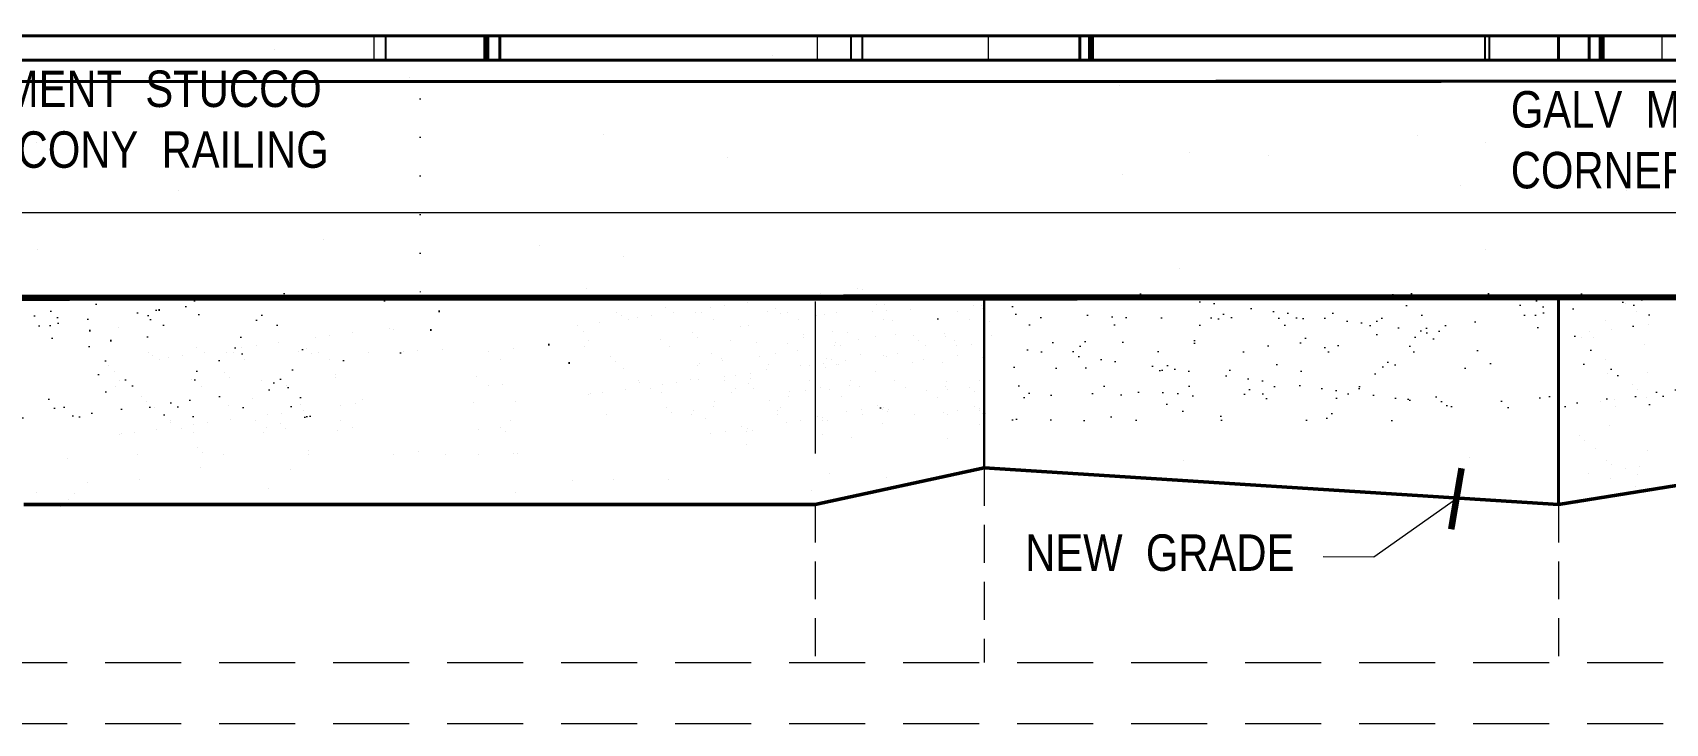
# Model space of a CAD drawing. Header units: inches. Extents: x 913 to 4010, y 85 to 6286.
# Drawn here: x 3252.4 to 3521, y 331.5 to 445.1 of the extents above; entities that cross this region are included whole.
import ezdxf

# ---------------------------------------------------------------- set-up
doc = ezdxf.new("R2010")
doc.units = ezdxf.units.IN
doc.header["$MEASUREMENT"] = 0
doc.linetypes.add('DOT2', pattern=[0.125, 0, -0.125])
doc.linetypes.add('HIDDEN', pattern=[0.375, 0.25, -0.125])
doc.layers.add('FINISHED GRADE', color=3, linetype='Continuous', lineweight=50)
doc.layers.add('FOUNDATION', color=7, linetype='HIDDEN', lineweight=20)
for name, color, linetype in [('NORTH_ELEVATION', 7, 'Continuous'), ('SOUTH_ELEVATION', 7, 'Continuous'), ('SOUTH_ELEVATION_TEXT', 7, 'Continuous')]:
    doc.layers.add(name, color=color, linetype=linetype)
doc.styles.add('ARCHENT', font='technical.ttf', dxfattribs={"height": 6})
doc.styles.add('ARCHENTLTD', font='technical.ttf', dxfattribs={"height": 0.1875})
doc.dimstyles.new('ARCHENTLTD', dxfattribs={"dimscale": 0.05, "dimtxt": 0.1875, "dimasz": 3, "dimexe": 9, "dimexo": 1, "dimgap": 2.5, "dimtad": 0, "dimdec": 1, "dimzin": 1, "dimdsep": 46, "dimlunit": 4, "dimtxsty": 'ARCHENTLTD', "dimblk": 'ARCHTICK', "dimcen": 6, "dimclrd": 256, "dimclre": 256, "dimclrt": 256, "dimaunit": 1, "dimadec": 0, "dimazin": 0, "dimtfac": 1, "dimtdec": 1, "dimtofl": 0, "dimtmove": 1, "dimatfit": 3, "dimldrblk": 'ARCHTICK', "dimfxl": 1, "dimfrac": 2, "dimtolj": 1, "dimtzin": 0, "dimlwd": 9, "dimlwe": 9, "dimarcsym": 0})
pattern_1 = [(37.5, (2636.429, 1794.704), (-1.1339, 34.68283), [0, -27.36, 0, -30.6, 0, -29.25]), (7.5, (2636.43, 1794.704), (31.856, 50.7986), [0, -14.76, 0, -24.66, 0, -9.45]), (327.5, (2614.29, 1794.704), (56.05455, 0.10186), [0, -9, 0, -32.4, 0, -42.3]), (317.5, (2614.29, 1794.704), (54.1103, 15.7982), [0, -4.5, 0, -21.24, 0, -24.3])]

# ---------------------------------------------------------------- blocks, each defined once
blk = doc.blocks.new('_ArchTick')
at = {"color": 0, "linetype": 'ByBlock', "const_width": 0.15}
blk.add_lwpolyline([(-0.5, -0.5), (0.5, 0.5)], dxfattribs=at)

msp = doc.modelspace()

# ---------------------------------------------------------------- hatches: boundary and pattern name
at = {"layer": 'SOUTH_ELEVATION', "linetype": 'Continuous', "ltscale": 0.75}
h = msp.add_hatch(dxfattribs=at)
h.set_pattern_fill('AR-SAND', color=49, scale=18, style=0)
h.set_pattern_definition([(37.5, (2825.685, 1798.212), (-1.1339, 34.68283), [0, -27.36, 0, -30.6, 0, -29.25]), (7.5, (2825.685, 1798.21), (31.856, 50.7986), [0, -14.76, 0, -24.66, 0, -9.45]), (327.5, (2803.545, 1798.212), (56.05455, 0.10186), [0, -9, 0, -32.4, 0, -42.3]), (317.5, (2803.545, 1798.21), (54.1103, 15.7982), [0, -4.5, 0, -21.24, 0, -24.3])])
edge = h.paths.add_edge_path()
edge.add_line((3259.53, 403.59), (3259.53, 383.6))
edge.add_line((3259.53, 383.6), (3346.24, 384.65))
edge.add_line((3346.24, 384.65), (3346.24, 404.29))
edge.add_line((3346.24, 404.29), (3259.53, 403.94))
at = {"layer": 'SOUTH_ELEVATION', "linetype": 'Continuous', "lineweight": 20, "ltscale": 0.75}
h = msp.add_hatch(dxfattribs=at)
h.set_pattern_fill('AR-SAND', scale=6, style=0)
h.set_pattern_definition([(37.5, (2792.197, 1797.09), (-0.37796, 11.56094), [0, -9.12, 0, -10.2, 0, -9.75]), (7.5, (2792.197, 1797.09), (10.61866, 16.93288), [0, -4.92, 0, -8.22, 0, -3.15]), (327.5, (2784.817, 1797.09), (18.68485, 0.033954), [0, -3, 0, -10.8, 0, -14.1]), (317.5, (2784.817, 1797.09), (18.03676, 5.26605), [0, -1.5, 0, -7.08, 0, -8.1])])
h.paths.add_polyline_path([(3541.75, 383.04), (3542.41, 383.04), (3542.41, 404.03), (3472.78, 404.03), (3472.78, 383.04)])
h = msp.add_hatch(dxfattribs=at)
h.set_pattern_fill('AR-SAND', scale=18, style=0)
h.set_pattern_definition(pattern_1)
edge = h.paths.add_edge_path()
edge.add_line((3226.93, 401.47), (3227.78, 380.66))
edge.add_line((3227.78, 380.66), (3317.01, 380.66))
edge.add_line((3317.01, 380.66), (3317.01, 401.65))
edge.add_line((3317.01, 401.65), (3227.03, 401.65))
h = msp.add_hatch(dxfattribs=at)
h.set_pattern_fill('AR-SAND', scale=6, style=0)
h.set_pattern_definition([(37.5, (2547.849, 1795.365), (-0.37796, 11.56094), [0, -9.12, 0, -10.2, 0, -9.75]), (7.5, (2547.849, 1795.365), (10.61866, 16.93288), [0, -4.92, 0, -8.22, 0, -3.15]), (327.5, (2540.469, 1795.365), (18.68485, 0.033954), [0, -3, 0, -10.8, 0, -14.1]), (317.5, (2540.469, 1795.365), (18.03676, 5.26605), [0, -1.5, 0, -7.08, 0, -8.1])])
h.paths.add_polyline_path([(3297.4, 381.32), (3298.07, 381.32), (3298.07, 402.31), (3228.43, 402.31), (3228.43, 381.32)])
at = {"layer": 'SOUTH_ELEVATION', "linetype": 'Continuous', "lineweight": 20, "ltscale": 0.5}
h = msp.add_hatch(dxfattribs=at)
h.set_pattern_fill('AR-SAND', scale=18, style=0)
h.set_pattern_definition(pattern_1)
h.paths.add_polyline_path([(3485.13, 401.65), (3386.65, 401.65), (3386.65, 380.66), (3485.13, 380.66)])
at = {"layer": 'SOUTH_ELEVATION', "linetype": 'Continuous', "lineweight": 20, "ltscale": 0.75}
h = msp.add_hatch(dxfattribs=at)
h.set_pattern_fill('AR-SAND', scale=4.5, style=0)
h.set_pattern_definition([(142.51866, (4003.039, 1795.485), (0.280646, 8.6708), [0, -6.84, 0, -7.65, 0, -7.3125]), (172.5187, (4003.039, 1795.485), (-7.96813, 12.69706), [0, -3.69, 0, -6.165, 0, -2.3625]), (212.51866, (4008.574, 1795.487), (-14.013646, 0.0209), [0, -2.25, 0, -8.1, 0, -10.575]), (222.5187, (4008.574, 1795.487), (-13.52886, 3.94513), [0, -1.125, 0, -5.31, 0, -6.075])])
h.paths.add_polyline_path([(3412.9, 381.25), (3412.9, 402.24), (3482.53, 402.26), (3482.53, 381.27)])

# ---------------------------------------------------------------- linework, layer by layer
at = {"layer": 'FINISHED GRADE', "color": 3}
for p, q in [((3381.12, 367.52), (3408.91, 373.52)), ((3408.91, 373.52), (3503.38, 367.52, -0.34)), ((3503.38, 367.52, -0.34), (3541, 373.52)), ((3250.97, 367.52), (3381.12, 367.52))]:
    msp.add_line(p, q, dxfattribs=at)
at = {"layer": 'FOUNDATION', "color": 7, "ltscale": 25}
for p, q in [((3408.91, 373.52), (3408.91, 341.49)), ((3381.12, 367.52), (3381.12, 341.49)), ((3503.38, 367.52, -0.34), (3503.38, 341.49, -0.13))]:
    msp.add_line(p, q, dxfattribs=at)
at = {"layer": 'NORTH_ELEVATION', "color": 103, "linetype": 'Continuous', "lineweight": 40, "ltscale": 0.5}
msp.add_line((3649.22, 444.64), (2198.6, 444.64), dxfattribs=at)
at = {"layer": 'NORTH_ELEVATION', "color": 49, "linetype": 'Continuous', "lineweight": 20, "ltscale": 0.5}
msp.add_line((3308.53, 444.64), (3308.53, 440.62), dxfattribs=at)
at = {"layer": 'NORTH_ELEVATION', "color": 7, "linetype": 'Continuous', "ltscale": 0.5}
for p, q in [((3310.41, 444.64), (3310.41, 440.62)), ((3388.82, 444.64, 1.69), (3388.82, 440.62, 1.77)), ((3381.25, 398.56), (3381.25, 398.56)), ((3382.86, 390.01), (3382.86, 390.01)), ((3382.98, 391.54), (3382.98, 391.54)), ((3383.53, 386.43), (3383.53, 386.43)), ((3381.42, 382.06), (3381.42, 382.06)), ((3363.96, 379.23), (3363.96, 379.23)), ((3366.3, 379.54), (3366.3, 379.54)), ((3369.01, 380.33), (3369.01, 380.33)), ((3369.84, 379.57), (3369.84, 379.57)), ((3369.96, 380.02), (3369.96, 380.02)), ((3370.73, 379.61), (3370.73, 379.61)), ((3382.3, 379.09), (3382.3, 379.09)), ((3369.89, 377.36), (3369.89, 377.36))]:
    msp.add_line(p, q, dxfattribs=at)
at = {"layer": 'NORTH_ELEVATION', "color": 7, "linetype": 'Continuous', "lineweight": 20, "ltscale": 0.5}
for p, q in [((3520.37, 444.64, -1), (3520.37, 440.62, -1)), ((3435.56, 440.73), (3435.56, 440.73)), ((3475.78, 440.48, 48312), (3475.78, 440.48, 48312)), ((3299.71, 435.79, 48312), (3299.71, 435.79, 48312)), ((3314.34, 437.72, 48312), (3314.34, 437.72, 48312)), ((3431.24, 436.44, 48312), (3431.24, 436.44, 48312)), ((3290.34, 434.56, 48312), (3290.34, 434.56, 48312)), ((3253.09, 427.13, 48312), (3253.09, 427.13, 48312)), ((3346.32, 428.34, 48312), (3346.32, 428.34, 48312)), ((3480.13, 428.18, 48312), (3480.13, 428.18, 48312)), ((3491.34, 427.13, 48312), (3491.34, 427.13, 48312)), ((3366.77, 424.65), (3366.77, 424.65)), ((3442.73, 425.38, 48312), (3442.73, 425.38, 48312)), ((3455.69, 424.96, 48312), (3455.69, 424.96, 48312)), ((3431.68, 421.8, 48312), (3431.68, 421.8, 48312)), ((3276.37, 419.14, 48312), (3276.37, 419.14, 48312)), ((3487.29, 419.91, 48312), (3487.29, 419.91, 48312)), ((3514.62, 419.14, 48312), (3514.62, 419.14, 48312)), ((3300.21, 411.09, 48312), (3300.21, 411.09, 48312)), ((3253.19, 409.49, 48312), (3253.19, 409.49, 48312)), ((3349.56, 408.36, 48312), (3349.56, 408.36, 48312)), ((3491.44, 409.49, 48312), (3491.44, 409.49, 48312)), ((3441.05, 406.39, 48312), (3441.05, 406.39, 48312)), ((3391.2, 400.35), (3391.2, 400.35)), ((3392.53, 400.47), (3392.53, 400.47)), ((3407.08, 400.18), (3407.08, 400.18)), ((3408.41, 400.29), (3408.41, 400.29)), ((3382.57, 398.68), (3382.57, 398.68)), ((3393.91, 397.73), (3393.91, 397.73)), ((3409.79, 397.55), (3409.79, 397.55)), ((3511.15, 397.76), (3511.15, 397.76)), ((3516.25, 399.32), (3516.25, 399.32)), ((3368.84, 396.83), (3368.84, 396.83)), ((3370.16, 396.95), (3370.16, 396.95)), ((3383.95, 395.94), (3383.95, 395.94)), ((3386.46, 395.81), (3386.46, 395.81)), ((3394.29, 395.45), (3394.29, 395.45)), ((3402.34, 395.64), (3402.34, 395.64)), ((3410.17, 395.28), (3410.17, 395.28)), ((3507.15, 394.92), (3507.15, 394.92)), ((3508.41, 395.89), (3508.41, 395.89)), ((3509.07, 394.94), (3509.07, 394.94)), ((3512.07, 396.37), (3512.07, 396.37)), ((3518.18, 397.18), (3518.18, 397.18)), ((3364.09, 392.29), (3364.09, 392.29)), ((3371.54, 394.21), (3371.54, 394.21)), ((3374.56, 392.38), (3374.56, 392.38)), ((3376.5, 394.03), (3376.5, 394.03)), ((3378.22, 392.86), (3378.22, 392.86)), ((3384.33, 393.67), (3384.33, 393.67)), ((3384.52, 394.16), (3384.52, 394.16)), ((3388.18, 394.65), (3388.18, 394.65)), ((3388.63, 392.14), (3388.63, 392.14)), ((3404.06, 394.47), (3404.06, 394.47)), ((3517.5, 393.75), (3517.5, 393.75)), ((3362.15, 390.65), (3362.15, 390.65)), ((3365.81, 391.13), (3365.81, 391.13)), ((3371.92, 391.93), (3371.92, 391.93)), ((3373.03, 389.75), (3373.03, 389.75)), ((3378.67, 390.35), (3378.67, 390.35)), ((3392.81, 391.8), (3392.81, 391.8)), ((3398.86, 391.36), (3398.86, 391.36)), ((3404.5, 391.97), (3404.5, 391.97)), ((3408.69, 391.62), (3408.69, 391.62)), ((3511.07, 391.33), (3511.07, 391.33)), ((3360.62, 388.02), (3360.62, 388.02)), ((3366.26, 388.62), (3366.26, 388.62)), ((3370.45, 388.28), (3370.45, 388.28)), ((3386.74, 387.14), (3386.74, 387.14)), ((3386.9, 387.95), (3386.9, 387.95)), ((3402.62, 386.97), (3402.62, 386.97)), ((3402.78, 387.78), (3402.78, 387.78)), ((3511.43, 389.09), (3511.43, 389.09)), ((3515.55, 387.22), (3515.55, 387.22)), ((3517.99, 389.26), (3517.99, 389.26)), ((3364.53, 384.43), (3364.53, 384.43)), ((3373.57, 384.65), (3373.57, 384.65)), ((3376.79, 385.35), (3376.79, 385.35)), ((3376.94, 386.16), (3376.94, 386.16)), ((3385.43, 385.22), (3385.43, 385.22)), ((3399.41, 386.26), (3399.41, 386.26)), ((3401.3, 385.05), (3401.3, 385.05)), ((3510.21, 384.48), (3510.21, 384.48)), ((3512.56, 384.78), (3512.56, 384.78)), ((3516.22, 385.27), (3516.22, 385.27)), ((3516.38, 386.46), (3516.38, 386.46)), ((3517.78, 385.08), (3517.78, 385.08)), ((3361.16, 382.92), (3361.16, 382.92)), ((3363.06, 381.71), (3363.06, 381.71)), ((3364.38, 383.62), (3364.38, 383.62)), ((3375.47, 383.44), (3375.47, 383.44)), ((3382.37, 381.76), (3382.37, 381.76)), ((3386.33, 382.75), (3386.33, 382.75)), ((3388.67, 383.06), (3388.67, 383.06)), ((3391.38, 383.84), (3391.38, 383.84)), ((3392.21, 383.08), (3392.21, 383.08)), ((3392.33, 383.54), (3392.33, 383.54)), ((3393.1, 383.13), (3393.1, 383.13)), ((3402.2, 382.58), (3402.2, 382.58)), ((3404.55, 382.89), (3404.55, 382.89)), ((3407.25, 383.67), (3407.25, 383.67)), ((3408.08, 382.91), (3408.08, 382.91)), ((3408.2, 383.37), (3408.2, 383.37)), ((3408.97, 382.95), (3408.97, 382.95)), ((3512.7, 383.68), (3512.7, 383.68)), ((3376.37, 380.97), (3376.37, 380.97)), ((3378.71, 381.27), (3378.71, 381.27)), ((3382.25, 381.3), (3382.25, 381.3)), ((3383.14, 381.34), (3383.14, 381.34)), ((3392.26, 380.87), (3392.26, 380.87)), ((3408.14, 380.7), (3408.14, 380.7)), ((3506.76, 378.93), (3506.76, 378.93)), ((3511.71, 380.42), (3511.71, 380.42)), ((3387.03, 378.47), (3387.03, 378.47)), ((3402.9, 378.3), (3402.9, 378.3)), ((3507.61, 377.97), (3507.61, 377.97)), ((3509.5, 376.76), (3509.5, 376.76)), ((3518.07, 376.41), (3518.07, 376.41)), ((3258.07, 375.1), (3258.07, 375.1)), ((3441.67, 374.68), (3441.67, 374.68)), ((3488.68, 375.18), (3488.68, 375.18)), ((3511.24, 374.82), (3511.24, 374.82)), ((3512.07, 374.06), (3512.07, 374.06)), ((3514.36, 373.37), (3514.36, 373.37)), ((3516.71, 373.68), (3516.71, 373.68)), ((3261.41, 371.18), (3261.41, 371.18)), ((3383.42, 372.67), (3383.42, 372.67)), ((3392.82, 371.95), (3392.82, 371.95)), ((3508.25, 372.57), (3508.25, 372.57)), ((3512, 371.75), (3512, 371.75)), ((3516.34, 372.41), (3516.34, 372.41)), ((3252.97, 369.4), (3252.97, 369.4)), ((3258.23, 368.35), (3258.23, 368.35)), ((3259.28, 369.31), (3259.28, 369.31)), ((3380.52, 369.86), (3380.52, 369.86)), ((3515.99, 370.48), (3515.99, 370.48)), ((3257.05, 367.19), (3257.05, 367.19)), ((3259.06, 367.59), (3259.06, 367.59)), ((3362, 367.32), (3362, 367.32)), ((3506.57, 367.59), (3506.57, 367.59))]:
    msp.add_line(p, q, dxfattribs=at)
at = {"layer": 'NORTH_ELEVATION', "color": 37, "linetype": 'Continuous', "ltscale": 0.5}
for p, q in [((3292.25, 442.44), (3292.25, 442.44)), ((3374.02, 441.35), (3374.02, 441.35))]:
    msp.add_line(p, q, dxfattribs=at)
at = {"layer": 'NORTH_ELEVATION', "color": 37, "linetype": 'DOT2', "lineweight": 9, "ltscale": 50}
msp.add_line((3316.11, 440.62), (3316.11, 401.65), dxfattribs=at)
at = {"layer": 'NORTH_ELEVATION', "color": 49, "linetype": 'Continuous', "ltscale": 0.5}
msp.add_line((2531.99, 437.16), (3651.72, 437.16), dxfattribs=at)
at = {"layer": 'NORTH_ELEVATION', "linetype": 'HIDDEN', "lineweight": 5, "ltscale": 100}
msp.add_line((3381.12, 400.91), (3381.12, 367.52), dxfattribs=at)
at = {"layer": 'NORTH_ELEVATION', "color": 23, "linetype": 'Continuous', "ltscale": 0.5}
msp.add_line((3514.35, 400.53), (3514.35, 400.53), dxfattribs=at)
at = {"layer": 'NORTH_ELEVATION', "linetype": 'HIDDEN', "lineweight": 5, "ltscale": 50}
for p, q in [((3039.32, 341.49), (3577, 341.49)), ((3039.32, 331.49), (3565, 331.49))]:
    msp.add_line(p, q, dxfattribs=at)
at = {"layer": 'NORTH_ELEVATION', "color": 7, "linetype": 'Continuous', "ltscale": 0.5}
for points, const_width in [([(3327.03, 444.64), (3327.03, 440.62)], 1), ([(3651.72, 440.62), (2195.99, 440.62), (2195.99, 436.91)], 0.5), ([(2195.99, 436.91), (3651.72, 437.16)], 0.5), ([(3649.47, 401.64), (2199.1, 401.16)], 1)]:
    msp.add_lwpolyline(points, dxfattribs=dict(at, const_width=const_width))
for points, const_width, elevation in [([(3426.49, 444.64), (3426.49, 440.62)], 1, 0.99), ([(3508.43, 444.64), (3508.43, 440.62)], 0.5, -0.34), ([(3503.38, 401.65), (3503.38, 367.52)], 0.5, -0.34)]:
    msp.add_lwpolyline(points, dxfattribs=dict(at, const_width=const_width, elevation=elevation))
at = {"layer": 'NORTH_ELEVATION', "color": 37, "linetype": 'Continuous', "ltscale": 0.5, "const_width": 0.5, "elevation": -0.34}
msp.add_lwpolyline([(3503.38, 444.64), (3503.38, 440.62)], dxfattribs=at)
at = {"layer": 'NORTH_ELEVATION', "color": 49, "linetype": 'Continuous', "ltscale": 0.5, "const_width": 1, "elevation": -1}
msp.add_lwpolyline([(3510.48, 444.64), (3510.48, 440.62)], dxfattribs=at)
at = {"layer": 'SOUTH_ELEVATION', "color": 37, "linetype": 'Continuous', "lineweight": 20, "ltscale": 0.5}
for p, q in [((3381.46, 444.64, 0.02), (3381.46, 440.62, 0.11)), ((3409.58, 444.64, 1), (3409.58, 440.62, 1))]:
    msp.add_line(p, q, dxfattribs=at)
at = {"layer": 'SOUTH_ELEVATION', "color": 7, "linetype": 'Continuous', "ltscale": 0.5}
for p, q in [((3386.96, 444.64, 0.02), (3386.96, 440.62, 0.11)), ((3491.24, 444.64), (3491.24, 440.62)), ((3491.99, 444.64), (3491.99, 440.62))]:
    msp.add_line(p, q, dxfattribs=at)
at = {"layer": 'SOUTH_ELEVATION', "color": 7, "linetype": 'Continuous', "lineweight": 20, "ltscale": 0.75}
for p, q in [((3335.84, 410.11), (3335.84, 410.11)), ((3345.69, 397.51), (3345.69, 397.51)), ((3348.47, 399.11), (3348.47, 399.11)), ((3349.26, 398.62), (3349.26, 398.62)), ((3350.37, 397.9), (3350.37, 397.9)), ((3351.81, 398.31), (3351.81, 398.31)), ((3354.15, 398.62), (3354.15, 398.62)), ((3357.81, 399.1), (3357.81, 399.1)), ((3361.41, 399.05), (3361.41, 399.05)), ((3362.48, 399.14), (3362.48, 399.14)), ((3364.38, 397.93), (3364.38, 397.93)), ((3373.19, 399.2), (3373.19, 399.2)), ((3375.34, 398.98), (3375.34, 398.98)), ((3376.49, 399.16), (3376.49, 399.16)), ((3378.39, 397.95), (3378.39, 397.95)), ((3384.7, 399.15), (3384.7, 399.15)), ((3390.51, 399.19), (3390.51, 399.19)), ((3392.41, 397.98), (3392.41, 397.98)), ((3392.41, 397.98), (3392.41, 397.98)), ((3392.78, 399.35), (3392.78, 399.35)), ((3396.85, 399.59), (3396.85, 399.59)), ((3404.52, 399.21), (3404.52, 399.21)), ((3406.42, 398), (3406.42, 398)), ((3408.63, 399.74), (3408.63, 399.74)), ((3266.45, 396.55), (3266.45, 396.55)), ((3298.94, 394.93), (3298.94, 394.93)), ((3301.28, 395.24), (3301.28, 395.24)), ((3304.94, 395.72), (3304.94, 395.72)), ((3311.05, 396.52), (3311.05, 396.52)), ((3311.77, 396.36), (3311.77, 396.36)), ((3342.04, 397.02), (3342.04, 397.02)), ((3342.97, 395.95), (3342.97, 395.95)), ((3360.98, 395.79), (3360.98, 395.79)), ((3361.81, 395.03), (3361.81, 395.03)), ((3379.25, 395.4), (3379.25, 395.4)), ((3379.27, 394.99), (3379.27, 394.99)), ((3391.05, 395.14), (3391.05, 395.14)), ((3397.26, 395.24), (3397.26, 395.24)), ((3402.56, 395.08), (3402.56, 395.08)), ((3271.37, 392.54), (3271.37, 392.54)), ((3279.4, 393.33), (3279.4, 393.33)), ((3280.71, 392.53), (3280.71, 392.53)), ((3284.31, 392.48), (3284.31, 392.48)), ((3285.38, 392.57), (3285.38, 392.57)), ((3286.82, 393.33), (3286.82, 393.33)), ((3289.17, 393.64), (3289.17, 393.64)), ((3292.82, 394.12), (3292.82, 394.12)), ((3296.09, 392.63), (3296.09, 392.63)), ((3297.41, 393.17), (3297.41, 393.17)), ((3298.24, 392.41), (3298.24, 392.41)), ((3299.4, 392.59), (3299.4, 392.59)), ((3307.6, 392.58), (3307.6, 392.58)), ((3313.41, 392.62), (3313.41, 392.62)), ((3315.68, 392.78), (3315.68, 392.78)), ((3319.76, 393.02), (3319.76, 393.02)), ((3327.43, 392.64), (3327.43, 392.64)), ((3331.54, 393.17), (3331.54, 393.17)), ((3343.18, 393.52), (3343.18, 393.52)), ((3343.83, 394.45), (3343.83, 394.45)), ((3355.61, 394.6), (3355.61, 394.6)), ((3357.2, 393.55), (3357.2, 393.55)), ((3367.12, 394.55), (3367.12, 394.55)), ((3385.22, 393.6), (3385.22, 393.6)), ((3394.64, 392.3), (3394.64, 392.3)), ((3398.09, 394.48), (3398.09, 394.48)), ((3399.24, 393.63), (3399.24, 393.63)), ((3404.41, 393.58), (3404.41, 393.58)), ((3406.75, 393.89), (3406.75, 393.89)), ((3264.94, 390.45), (3264.94, 390.45)), ((3272.16, 392.05), (3272.16, 392.05)), ((3273.27, 391.33), (3273.27, 391.33)), ((3274.71, 391.74), (3274.71, 391.74)), ((3277.05, 392.05), (3277.05, 392.05)), ((3287.28, 391.36), (3287.28, 391.36)), ((3301.3, 391.38), (3301.3, 391.38)), ((3329.32, 391.43), (3329.32, 391.43)), ((3347.45, 391.84), (3347.45, 391.84)), ((3348.28, 391.08), (3348.28, 391.08)), ((3349.54, 389.95), (3349.54, 389.95)), ((3361.69, 390.38), (3361.69, 390.38)), ((3365.72, 391.45), (3365.72, 391.45)), ((3373.47, 390.53), (3373.47, 390.53)), ((3380.18, 390.39), (3380.18, 390.39)), ((3382.52, 390.7), (3382.52, 390.7)), ((3383.73, 391.29), (3383.73, 391.29)), ((3384.56, 390.53), (3384.56, 390.53)), ((3384.98, 390.48), (3384.98, 390.48)), ((3386.18, 391.18), (3386.18, 391.18)), ((3392.29, 391.99), (3392.29, 391.99)), ((3397.14, 390.92), (3397.14, 390.92)), ((3402, 390.89), (3402, 390.89)), ((3408.92, 391.07), (3408.92, 391.07)), ((3265.88, 389.38), (3265.88, 389.38)), ((3266.09, 386.95), (3266.09, 386.95)), ((3266.73, 387.88), (3266.73, 387.88)), ((3278.51, 388.03), (3278.51, 388.03)), ((3280.1, 386.98), (3280.1, 386.98)), ((3283.88, 389.22), (3283.88, 389.22)), ((3284.71, 388.46), (3284.71, 388.46)), ((3290.02, 387.98), (3290.02, 387.98)), ((3294.11, 387.01), (3294.11, 387.01)), ((3302.16, 388.83), (3302.16, 388.83)), ((3302.18, 388.41), (3302.18, 388.41)), ((3325.47, 388.51), (3325.47, 388.51)), ((3327.31, 387.01), (3327.31, 387.01)), ((3329.65, 387.32), (3329.65, 387.32)), ((3352.1, 387.84), (3352.1, 387.84)), ((3352.2, 387.5), (3352.2, 387.5)), ((3355.96, 387.2), (3355.96, 387.2)), ((3358.3, 387.51), (3358.3, 387.51)), ((3361.96, 387.99), (3361.96, 387.99)), ((3366.12, 387.87), (3366.12, 387.87)), ((3368.07, 388.8), (3368.07, 388.8)), ((3370.2, 387.34), (3370.2, 387.34)), ((3370.41, 389.11), (3370.41, 389.11)), ((3380.13, 387.89), (3380.13, 387.89)), ((3388.48, 386.94), (3388.48, 386.94)), ((3391.03, 389.39), (3391.03, 389.39)), ((3394.14, 387.92), (3394.14, 387.92)), ((3406.48, 386.79), (3406.48, 386.79)), ((3408.16, 387.94), (3408.16, 387.94)), ((3270.36, 385.27), (3270.36, 385.27)), ((3271.19, 384.51), (3271.19, 384.51)), ((3288.63, 384.88), (3288.63, 384.88)), ((3305.43, 384.13), (3305.43, 384.13)), ((3306.63, 384.72), (3306.63, 384.72)), ((3324.91, 384.32), (3324.91, 384.32)), ((3331.82, 384.5), (3331.82, 384.5)), ((3343.84, 385.61), (3343.84, 385.61)), ((3344.11, 385.78), (3344.11, 385.78)), ((3346.18, 385.92), (3346.18, 385.92)), ((3349.84, 386.4), (3349.84, 386.4)), ((3354, 386.63), (3354, 386.63)), ((3355.89, 385.93), (3355.89, 385.93)), ((3367.4, 385.88), (3367.4, 385.88)), ((3368.01, 386.66), (3368.01, 386.66)), ((3371.03, 386.58), (3371.03, 386.58)), ((3379.56, 386.31), (3379.56, 386.31)), ((3396.04, 386.71), (3396.04, 386.71)), ((3402.85, 386.41), (3402.85, 386.41)), ((3407.31, 386.03), (3407.31, 386.03)), ((3272.44, 383.38), (3272.44, 383.38)), ((3284.6, 383.81), (3284.6, 383.81)), ((3284.86, 381.42), (3284.86, 381.42)), ((3290.97, 382.23), (3290.97, 382.23)), ((3293.31, 382.54), (3293.31, 382.54)), ((3296.38, 383.96), (3296.38, 383.96)), ((3296.97, 383.02), (3296.97, 383.02)), ((3303.08, 383.82), (3303.08, 383.82)), ((3331.06, 381.37), (3331.06, 381.37)), ((3346.82, 382.26), (3346.82, 382.26)), ((3356.68, 383.39), (3356.68, 383.39)), ((3357.51, 382.63), (3357.51, 382.63)), ((3360.83, 382.28), (3360.83, 382.28)), ((3374.84, 382.31), (3374.84, 382.31)), ((3374.95, 383), (3374.95, 383)), ((3388.86, 382.33), (3388.86, 382.33)), ((3392.95, 382.84), (3392.95, 382.84)), ((3397.42, 382.25), (3397.42, 382.25)), ((3402.87, 382.36), (3402.87, 382.36)), ((3408.56, 382.48), (3408.56, 382.48)), ((3409.2, 382.4), (3409.2, 382.4)), ((3266.75, 379.04), (3266.75, 379.04)), ((3267.02, 379.21), (3267.02, 379.21)), ((3269.09, 379.35), (3269.09, 379.35)), ((3272.75, 379.83), (3272.75, 379.83)), ((3275.01, 381.27), (3275.01, 381.27)), ((3275.1, 380.93), (3275.1, 380.93)), ((3276.9, 380.06), (3276.9, 380.06)), ((3278.8, 379.36), (3278.8, 379.36)), ((3278.86, 380.63), (3278.86, 380.63)), ((3281.2, 380.94), (3281.2, 380.94)), ((3289.02, 381.3), (3289.02, 381.3)), ((3290.31, 379.31), (3290.31, 379.31)), ((3290.92, 380.09), (3290.92, 380.09)), ((3293.11, 380.77), (3293.11, 380.77)), ((3293.94, 380.01), (3293.94, 380.01)), ((3302.46, 379.74), (3302.46, 379.74)), ((3303.03, 381.32), (3303.03, 381.32)), ((3304.93, 380.11), (3304.93, 380.11)), ((3325.75, 379.84), (3325.75, 379.84)), ((3329.39, 380.22), (3329.39, 380.22)), ((3330.21, 379.46), (3330.21, 379.46)), ((3279.58, 376.82), (3279.58, 376.82)), ((3280.41, 376.06), (3280.41, 376.06)), ((3297.85, 376.42), (3297.85, 376.42)), ((3315.86, 376.27), (3315.86, 376.27)), ((3269.72, 375.69), (3269.72, 375.69)), ((3280.06, 373.56), (3280.06, 373.56)), ((3283.73, 375.71), (3283.73, 375.71)), ((3297.75, 375.74), (3297.75, 375.74)), ((3311.76, 375.76), (3311.76, 375.76)), ((3320.33, 375.68), (3320.33, 375.68)), ((3325.78, 375.79), (3325.78, 375.79)), ((3331.46, 375.91), (3331.46, 375.91)), ((3332.1, 375.83), (3332.1, 375.83)), ((3269.95, 371.68), (3269.95, 371.68)), ((3294.84, 373.22), (3294.84, 373.22)), ((3341.27, 371.45), (3341.27, 371.45)), ((3347.99, 371.6), (3347.99, 371.6)), ((3356.98, 371.65), (3356.98, 371.65)), ((3291.17, 370.1), (3291.17, 370.1)), ((3331.84, 369.47), (3331.84, 369.47)), ((3315.69, 367.34), (3315.69, 367.34)), ((3336.17, 367.41), (3336.17, 367.41)), ((3354.85, 367.44), (3354.85, 367.44))]:
    msp.add_line(p, q, dxfattribs=at)
at = {"layer": 'SOUTH_ELEVATION', "color": 37, "linetype": 'Continuous', "ltscale": 0.75}
for p, q in [((3343.55, 403.12), (3343.55, 403.12)), ((3388.15, 403.09), (3388.15, 403.09)), ((3388.86, 402.93), (3388.86, 402.93)), ((3366.26, 400.21), (3366.26, 400.21)), ((3369.92, 400.69), (3369.92, 400.69)), ((3376.03, 401.5), (3376.03, 401.5)), ((3378.37, 401.81), (3378.37, 401.81)), ((3382.03, 402.29), (3382.03, 402.29)), ((3356.5, 399.9), (3356.5, 399.9)), ((3363.92, 399.9), (3363.92, 399.9)), ((3374.51, 399.74), (3374.51, 399.74)), ((3382.03, 386.68), (3382.03, 386.68))]:
    msp.add_line(p, q, dxfattribs=at)
at = {"layer": 'SOUTH_ELEVATION', "color": 49, "linetype": 'Continuous', "lineweight": 35, "ltscale": 0.5}
msp.add_line((3649.47, 401.64), (2299.96, 401.66), dxfattribs=at)
at = {"layer": 'SOUTH_ELEVATION', "color": 7, "linetype": 'Continuous', "lineweight": 30, "ltscale": 0.5}
msp.add_line((3408.91, 401.65), (3408.91, 373.52), dxfattribs=at)
at = {"layer": 'SOUTH_ELEVATION', "color": 37, "linetype": 'Continuous', "ltscale": 0.5, "const_width": 0.5, "elevation": -1.81}
msp.add_lwpolyline([(3329.26, 444.64), (3329.26, 440.62)], dxfattribs=at)
at = {"layer": 'SOUTH_ELEVATION', "color": 7, "linetype": 'Continuous', "ltscale": 0.5, "const_width": 0.5, "elevation": 1}
msp.add_lwpolyline([(3424.65, 444.64), (3424.65, 440.62)], dxfattribs=at)
at = {"layer": 'SOUTH_ELEVATION', "color": 7, "linetype": 'Continuous', "ltscale": 0.5, "const_width": 0.5}
msp.add_lwpolyline([(3381.45, 401.49), (2287.93, 401.49)], dxfattribs=at)
at = {"layer": 'SOUTH_ELEVATION_TEXT', "color": 1, "linetype": 'Continuous', "lineweight": 5, "ltscale": 100}
msp.add_line((3737.39, 415.49), (2120.89, 415.48), dxfattribs=at)

# ---------------------------------------------------------------- texts
at = {"layer": 'SOUTH_ELEVATION_TEXT', "color": 7, "linetype": 'Continuous', "ltscale": 0.5, "char_height": 6, "style": 'ARCHENT'}
for s, insert, width, attachment_point in [('CEMENT  STUCCO  \\PBALCONY  RAILING', (3269.02, 430.86), 219.25, 5), ('GALV  MTL \\PCORNER  BEADS', (3495.53, 435.52), 91.5, 1), ('NEW  GRADE', (3415.65, 362.58), 77.5, 1)]:
    msp.add_mtext(s, dxfattribs=dict(at, insert=insert, width=width, attachment_point=attachment_point))

# ---------------------------------------------------------------- leaders
at = {"layer": 'SOUTH_ELEVATION_TEXT', "color": 7, "linetype": 'Continuous', "ltscale": 0.5}
msp.add_leader([(3486.58, 368.44, -48312), (3473.02, 358.82, -48312), (3464.65, 358.88, -48312)], dimstyle='ARCHENTLTD', override={"dimasz": 144, "dimtih": 0}, dxfattribs=at)

doc.saveas('drawing.dxf')
